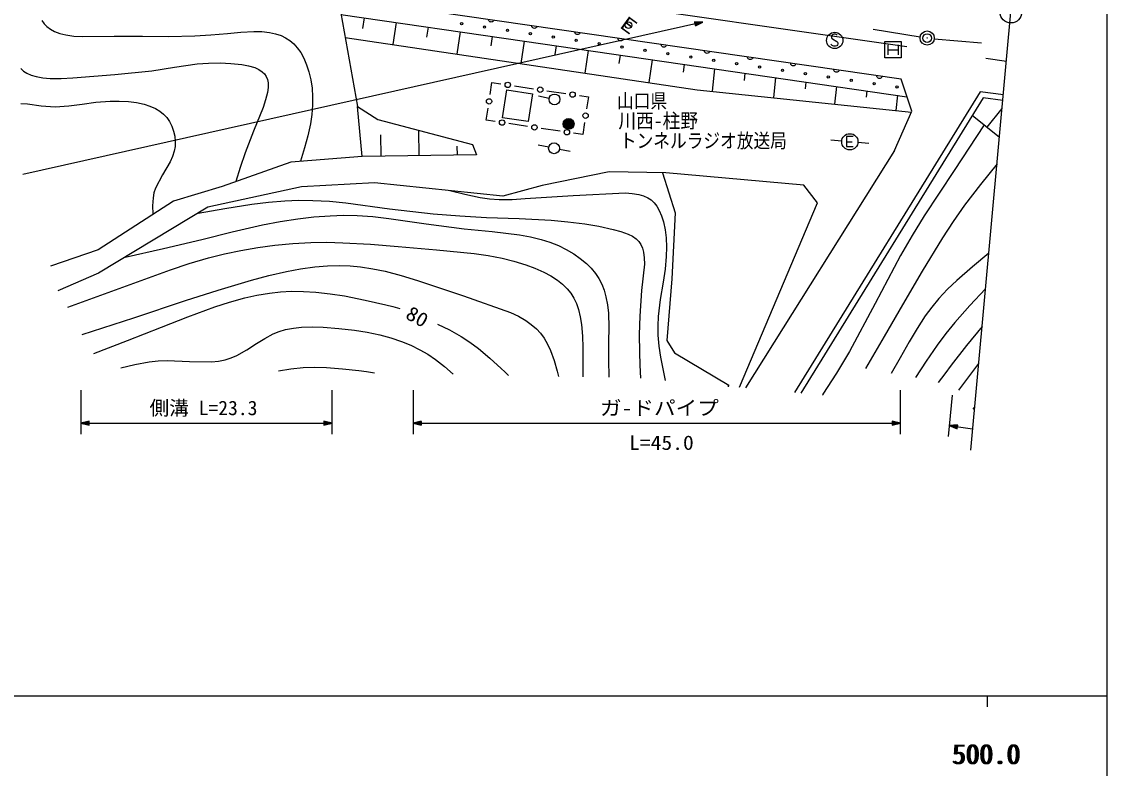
# Model space of a CAD drawing. Units: millimetres, scale not verified. Extents: x 40000 to 680000, y 20000 to 380000.
# Drawn here: x 479565 to 579000, y 198357 to 266776 of the extents above; entities that cross this region are included whole.
import ezdxf
from ezdxf.enums import TextEntityAlignment as Align

# ---------------------------------------------------------------- set-up
doc = ezdxf.new("R2010")
doc.units = ezdxf.units.MM
doc.header["$LTSCALE"] = 1000
doc.layers.add('M-BGD', color=7, linetype='Continuous', lineweight=25)
doc.layers.add('M-TTL-BAND', color=7, linetype='Continuous', lineweight=25)
doc.styles.add('ＭＳ ゴシック', font='')
doc.styles.get('ＭＳ ゴシック').set_extended_font_data('MS Gothic')

# ---------------------------------------------------------------- blocks, each defined once
blk = doc.blocks.new('BUHIN8')
at = {"color": 7, "linetype": 'Continuous', "lineweight": 25}
blk.add_lwpolyline([(103, -228), (42, -233), (-15, -226), (-84, -205), (-134, -168), (-174, -121), (-206, -51), (-214, 10), (-210, 73), (-180, 140), (-148, 187), (-103, 228)], dxfattribs=at)
blk = doc.blocks.new('BUHIN15')
at = {"color": 7, "linetype": 'Continuous', "lineweight": 25}
for points in [[(0, 0), (246, -733), (562, -531)], [(83, -130), (489, -522), (268, -663)], [(123, -193), (450, -513), (276, -624)], [(164, -258), (411, -505), (285, -586)], [(205, -321), (373, -496), (294, -547)]]:
    blk.add_lwpolyline(points, close=True, dxfattribs=at)
for points in [[(41, -65), (528, -531), (259, -702), (42, -66)], [(318, -498), (246, -386), (334, -488), (302, -508), (246, -386)]]:
    blk.add_lwpolyline(points, dxfattribs=at)
blk = doc.blocks.new('BUHIN16')
at = {"color": 7, "linetype": 'Continuous', "lineweight": 25}
for points in [[(0, 0), (-246, 733), (-562, 531)], [(-83, 130), (-489, 522), (-268, 663)], [(-123, 193), (-450, 513), (-276, 624)], [(-164, 258), (-411, 505), (-285, 586)], [(-205, 321), (-373, 496), (-294, 547)]]:
    blk.add_lwpolyline(points, close=True, dxfattribs=at)
for points in [[(-41, 65), (-528, 531), (-259, 702), (-42, 66)], [(-318, 498), (-246, 386), (-334, 488), (-302, 508), (-246, 386)]]:
    blk.add_lwpolyline(points, dxfattribs=at)
blk = doc.blocks.new('BUHIN18')
at = {"color": 7, "linetype": 'Continuous', "lineweight": 25}
blk.add_lwpolyline([(533, 64), (549, 123), (540, 185), (511, 259), (448, 357), (373, 425), (282, 465), (186, 461), (111, 418), (66, 385), (19, 319), (12, 253), (33, -219), (0, -293), (-62, -369), (-142, -411), (-216, -427), (-302, -420), (-393, -340), (-485, -194), (-516, -125), (-526, -47), (-511, 34), (-467, 125)], dxfattribs=at)
blk.add_circle((0, 0), 746, dxfattribs=at)
blk = doc.blocks.new('BUHIN19')
at = {"color": 7, "linetype": 'Continuous', "lineweight": 25}
for p, q in [((143, 647), (-647, 143)), ((-252, 395), (252, -395)), ((647, -143), (-143, -647))]:
    blk.add_line(p, q, dxfattribs=at)
blk.add_lwpolyline([(-1036, 228), (228, 1036), (1036, -228), (-228, -1036)], close=True, dxfattribs=at)
blk = doc.blocks.new('BUHIN22')
at = {"color": 7, "linetype": 'Continuous', "lineweight": 25}
blk.add_circle((0, 0), 498, dxfattribs=at)
blk = doc.blocks.new('BUHIN60')
at = {"color": 7, "linetype": 'Continuous', "lineweight": 25}
for radius in [995, 30]:
    blk.add_circle((0, 0), radius, dxfattribs=at)
blk = doc.blocks.new('BUHIN62')
at = {"color": 7, "linetype": 'Continuous', "lineweight": 25}
blk.add_circle((0, 0), 249, dxfattribs=at)
blk = doc.blocks.new('BUHIN64')
at = {"color": 7, "linetype": 'Continuous', "lineweight": 25}
blk.add_circle((0, 0), 249, dxfattribs=at)

msp = doc.modelspace()

# ---------------------------------------------------------------- linework, layer by layer
at = {"layer": 'M-BGD'}
for p, q in [((566486, 227499), (575947, 330418)), ((560627, 264485), (515454, 270957)), ((560119, 261499), (508728, 268963)), ((508634, 268399), (510315, 259008)), ((541962, 266731), (479660, 252761)), ((508806, 267436), (525620, 264994)), ((510806, 266162), (510949, 267125)), ((513582, 264673), (513882, 266699)), ((516681, 265361), (516816, 266273)), ((519446, 263803), (519749, 265847)), ((557568, 266085), (561860, 265383)), ((509184, 265325), (541437, 260543)), ((522555, 264560), (522683, 265421)), ((525310, 262934), (525616, 264995)), ((525620, 264994), (560651, 259906)), ((528429, 263760), (528549, 264569)), ((563149, 265219), (567481, 264828)), ((531175, 262064), (531483, 264143)), ((534304, 262959), (534416, 263717)), ((537039, 261195), (537350, 263291)), ((540178, 262158), (540283, 262865)), ((569761, 263131), (567874, 263409)), ((542839, 260397), (543054, 262462)), ((545776, 261395), (545845, 262057)), ((548446, 259813), (548637, 261651)), ((522467, 260097), (522635, 261201)), ((522635, 261201), (523465, 261078)), ((523602, 257980), (523987, 260522)), ((523987, 260522), (526345, 260177)), ((524712, 260893), (526433, 260637)), ((541437, 260543), (561061, 258499)), ((551365, 260633), (551429, 261246)), ((554052, 259229), (554220, 260840)), ((561095, 258577), (560119, 261499)), ((526345, 260177), (525959, 257636)), ((527876, 259752), (526896, 259952)), ((527679, 260452), (529400, 260197)), ((530647, 260012), (531477, 259888)), ((531477, 259888), (531309, 258785)), ((567353, 260361), (550361, 232799)), ((567618, 259799), (550939, 232745)), ((556953, 259872), (557012, 260435)), ((559659, 258645), (559803, 260029)), ((569480, 260066), (567353, 260361)), ((569432, 259548), (567618, 259799)), ((510315, 259008), (512188, 257808)), ((510750, 254425), (510315, 259008)), ((522111, 257748), (522278, 258851)), ((559516, 254961), (561095, 258577)), ((567986, 257107), (569365, 258814)), ((512188, 257808), (520855, 255533)), ((522941, 257624), (522111, 257748)), ((525959, 257636), (523602, 257980)), ((531120, 257539), (530952, 256435)), ((566632, 258200), (569123, 256189)), ((515984, 254499), (515952, 256820)), ((525908, 257184), (524187, 257439)), ((528876, 256743), (527155, 256999)), ((530952, 256435), (530122, 256558)), ((512494, 254450), (512467, 256424)), ((554671, 255839), (553676, 255935)), ((555125, 255768), (555620, 255768)), ((556166, 255722), (557165, 255660)), ((521219, 254572), (510750, 254425)), ((519474, 254548), (519463, 255359)), ((520855, 255533), (521219, 254572)), ((527839, 255269), (526857, 255457)), ((528823, 255088), (529807, 254913)), ((559516, 254961), (545869, 233220)), ((504220, 253912), (497935, 251683)), ((510750, 254425), (504220, 253912)), ((533360, 253029), (527226, 251755)), ((538556, 252927), (533360, 253029)), ((538248, 252933), (539429, 249272)), ((551207, 251806), (538556, 252927)), ((497935, 251683), (493464, 250328)), ((505193, 251645), (496619, 249770)), ((511874, 252022), (505193, 251645)), ((523627, 250802), (511874, 252022)), ((527226, 251755), (523627, 250802)), ((552470, 250162), (551207, 251806)), ((493464, 250328), (486569, 245874)), ((496619, 249770), (486610, 243725)), ((545324, 233271), (552470, 250162)), ((539429, 249272), (539124, 243224)), ((486569, 245874), (482204, 244373)), ((486610, 243725), (482864, 242120)), ((539124, 243224), (538663, 237564)), ((538663, 237564), (539356, 236438)), ((539356, 236438), (544329, 233474)), ((484987, 233003), (484987, 228976)), ((507988, 228976), (507988, 233003)), ((515417, 233003), (515417, 228976)), ((544255, 233371), (544329, 233474)), ((560057, 228976), (560057, 233003)), ((564785, 232566), (564433, 228763)), ((484987, 229976), (507988, 229976)), ((515417, 229976), (560057, 229976)), ((564525, 229759), (566652, 229465))]:
    msp.add_line(p, q, dxfattribs=at)
for points in [[(481406, 266890), (481614, 266594), (481872, 266331), (482202, 266089), (482575, 265891), (483068, 265707), (483609, 265572), (484347, 265461), (485142, 265405), (488028, 265453), (490634, 265439), (493013, 265428), (495416, 265478), (496881, 265558), (498427, 265704), (499644, 265825), (500839, 265884), (501567, 265866), (502273, 265790), (502810, 265676), (503325, 265505), (503740, 265308), (504131, 265054), (504481, 264751), (504803, 264389), (505117, 263940), (505394, 263436), (505657, 262823), (505868, 262175), (506041, 261439), (506157, 260682), (506215, 259901), (506212, 259126), (506145, 258267), (506017, 257415), (505775, 256307), (505473, 255206), (505290, 254598), (505099, 253981)], [(541887, 266715), (541283, 266416), (541213, 266727), (541885, 266714)], [(541385, 266602), (541515, 266631), (541390, 266584), (541381, 266620), (541515, 266631)], [(479481, 262484), (479737, 262247), (480038, 262052), (480439, 261873), (480889, 261740), (481502, 261632), (482178, 261576), (483180, 261573), (484235, 261631), (488080, 261936), (491473, 262263), (493545, 262613), (495647, 262906), (496662, 262982), (497732, 263000), (498712, 262958), (499736, 262852), (500346, 262734), (500903, 262566), (501271, 262402), (501590, 262196), (501799, 261997), (501959, 261761), (502070, 261479), (502127, 261166), (502131, 260753), (502072, 260298), (501907, 259625), (501668, 258920), (500781, 256738), (500038, 254759), (499585, 253419), (499169, 252121)], [(479482, 259269), (480101, 259236), (481354, 259074), (482617, 258971), (483870, 259073), (485116, 259234), (486362, 259394), (487652, 259497), (488499, 259508), (489361, 259459), (490082, 259366), (490781, 259215), (491315, 259044), (491822, 258818), (492209, 258585), (492563, 258301), (492857, 257983), (493111, 257616), (493318, 257207), (493476, 256758), (493578, 256289), (493622, 255801), (493606, 255347), (493529, 254897), (493374, 254410), (493160, 253934), (492460, 252741), (491821, 251533), (491679, 251098), (491593, 250637), (491552, 249911), (491571, 249168), (491573, 249137), (491574, 249107)], [(567733, 257311), (564985, 253150), (562239, 248974), (561125, 247185), (560063, 245365), (557731, 240954), (555375, 236546), (554192, 234576), (552952, 232628), (552930, 232594), (552908, 232561)], [(555710, 256255), (555125, 256255), (555125, 255340), (555710, 255340)], [(568899, 253752), (567390, 251872), (565923, 249949), (564891, 248479), (563903, 246965), (562050, 243914), (560244, 240823), (558551, 237913), (556860, 235003)], [(518765, 251306), (520148, 250959), (521548, 250670), (522418, 250549), (523295, 250487), (524488, 250494), (525686, 250562), (530078, 250840), (534865, 251079), (535489, 251039), (536078, 250944), (536504, 250820), (536903, 250642), (537208, 250444), (537485, 250191), (537742, 249865), (537964, 249484), (538180, 248977), (538348, 248421), (538497, 247698), (538586, 246964), (538623, 246116), (538600, 245270), (538488, 244085), (538316, 242906), (538060, 241327), (537865, 239756), (537820, 238906), (537836, 238053), (537929, 237048), (538083, 236030), (538288, 234970), (538515, 233908)], [(495713, 249222), (498170, 249673), (500638, 250065), (502155, 250249), (503673, 250372), (504944, 250419), (506225, 250406), (507746, 250318), (509267, 250169), (513262, 249637), (517250, 249165), (519692, 248973), (522143, 248840), (525136, 248740), (528053, 248584), (529585, 248450), (531151, 248251), (532428, 248030), (533739, 247740), (534443, 247551), (535104, 247312), (535501, 247112), (535846, 246872), (536080, 246639), (536268, 246366), (536421, 246026), (536522, 245651), (536588, 245127), (536596, 244565), (536347, 242134), (536168, 239795), (536131, 238114), (536155, 236494), (536198, 235306), (536251, 234120)], [(489048, 245196), (492560, 245981), (496068, 246827), (498828, 247523), (501613, 248163), (503224, 248471), (504847, 248720), (506329, 248889), (507825, 248999), (509053, 249041), (510283, 249022), (511729, 248917), (513181, 248751), (516602, 248243), (520102, 247785), (522643, 247550), (525172, 247254), (526164, 247071), (527140, 246830), (527938, 246575), (528731, 246258), (529444, 245908), (530137, 245501), (530729, 245088), (531286, 244625), (531735, 244178), (532132, 243698), (532440, 243235), (532698, 242737), (532918, 242168), (533083, 241575), (533219, 240831), (533299, 240055), (533340, 238762), (533321, 237447), (533301, 235797), (533329, 234186)], [(483803, 240620), (488487, 242319), (493189, 244030), (494916, 244604), (496670, 245123), (498142, 245496), (499630, 245810), (501190, 246077), (502761, 246284), (504398, 246439), (506050, 246534), (507517, 246559), (508978, 246524), (511510, 246375), (514059, 246164), (517572, 245881), (521016, 245544), (522279, 245360), (523563, 245112), (524641, 244844), (525740, 244508), (526580, 244196), (527397, 243828), (528032, 243481), (528630, 243086), (529099, 242710), (529518, 242296), (529848, 241890), (530127, 241451), (530371, 240944), (530562, 240406), (530732, 239724), (530846, 239013), (530934, 237968), (530962, 236907), (530962, 235551), (530966, 234233)], [(568145, 245551), (566654, 244326), (565210, 243063), (564369, 242253), (563568, 241397), (562928, 240627), (562329, 239812), (561574, 238651), (560861, 237443), (560037, 235983), (559195, 234529)], [(485112, 238119), (489846, 239649), (494579, 241219), (497569, 242183), (500598, 243096), (502201, 243522), (503812, 243888), (505113, 244127), (506417, 244306), (507566, 244406), (508716, 244445), (509659, 244411), (510597, 244317), (511732, 244140), (512863, 243902), (514329, 243519), (515804, 243072), (520031, 241651), (524348, 240136), (525059, 239790), (525731, 239396), (526241, 239033), (526712, 238622), (527082, 238223), (527413, 237776), (527725, 237238), (527994, 236649), (528327, 235717), (528612, 234742), (528675, 234509), (528738, 234277)], [(486157, 236378), (489263, 237548), (492358, 238779), (494776, 239728), (497245, 240632), (498610, 241073), (499995, 241458), (501115, 241711), (502249, 241905), (503260, 242018), (504273, 242071), (505377, 242064), (506493, 241997), (507809, 241851), (509128, 241644), (511014, 241267), (512903, 240828), (513550, 240670), (514206, 240509)], [(567845, 242282), (566414, 240770), (565031, 239220), (564200, 238200), (563409, 237135), (562414, 235671), (561448, 234172)], [(488638, 235068), (489931, 235362), (491237, 235596), (492063, 235685), (492902, 235715), (494943, 235625), (496948, 235598), (497580, 235664), (498205, 235790), (498746, 235964), (499271, 236196), (500178, 236711), (501082, 237294), (501823, 237757), (502596, 238169), (503156, 238391), (503742, 238559), (504460, 238696), (505195, 238775), (506179, 238806), (507176, 238777), (508604, 238673), (510037, 238509), (511219, 238317), (512380, 238067), (513379, 237795), (514351, 237468), (515202, 237121), (516032, 236717), (516761, 236298), (517467, 235823), (518291, 235168), (519084, 234468)], [(517656, 239053), (518746, 238525), (519810, 237942), (520617, 237414), (521391, 236836), (522449, 235947), (523480, 235000), (523810, 234688), (524147, 234368)], [(567528, 238840), (566095, 237094), (564711, 235312), (564116, 234512), (563519, 233700)], [(503088, 234783), (504215, 234960), (505354, 235077), (506418, 235112), (507494, 235087), (508962, 234977), (510443, 234805), (511154, 234710), (511875, 234610)], [(567218, 235461), (566301, 234235), (565380, 233010)], [(544255, 233371), (544270, 233366), (544284, 233365), (544303, 233367), (544317, 233374), (544330, 233383), (544341, 233399), (544346, 233414), (544348, 233430), (544344, 233448), (544338, 233461), (544329, 233474)], [(566853, 231497), (566774, 231384), (566695, 231271)], [(564601, 229748), (565271, 229817), (565228, 229501), (564603, 229748)], [(565110, 229678), (564978, 229696), (565113, 229697), (565108, 229659), (564978, 229696)]]:
    msp.add_lwpolyline(points, dxfattribs=at)
for points in [[(541962, 266731), (541189, 266750), (541271, 266384)], [(541812, 266698), (541304, 266449), (541247, 266706)], [(541739, 266681), (541326, 266483), (541281, 266684)], [(541664, 266665), (541347, 266517), (541314, 266663)], [(541590, 266648), (541368, 266550), (541348, 266642)], [(564525, 229759), (565242, 229470), (565294, 229842)], [(564677, 229738), (565240, 229793), (565204, 229533)], [(564752, 229728), (565208, 229769), (565180, 229564)], [(564828, 229717), (565176, 229745), (565156, 229596)], [(564902, 229707), (565144, 229721), (565132, 229628)]]:
    msp.add_lwpolyline(points, close=True, dxfattribs=at)
for centre, radius in [((519859, 266589), 99.5), ((535148, 266458), 300), ((521958, 266284), 99.5), ((524058, 265979), 99.5), ((526157, 265674), 99.5), ((562502, 265278), 647), ((562502, 265278), 396), ((528256, 265369), 99.5), ((530355, 265064), 99.5), ((532455, 264759), 99.5), ((534554, 264455), 99.5), ((562502, 265278), 19.5), ((536653, 264150), 99.5), ((538753, 263845), 99.5), ((540852, 263540), 99.5), ((542951, 263235), 99.5), ((545050, 262930), 99.5), ((547150, 262625), 99.5), ((549249, 262320), 99.5), ((551348, 262015), 99.5), ((553448, 261710), 99.5), ((555547, 261405), 99.5), ((557646, 261101), 99.5), ((559746, 260796), 99.5), ((522373, 259474), 249), ((529660, 257412), 498), ((529660, 257412), 440), ((529660, 257412), 382), ((529660, 257412), 322), ((529660, 257412), 265), ((529660, 257412), 195), ((529660, 257412), 135), ((531215, 258162), 249), ((529660, 257412), 77.5), ((529660, 257412), 15), ((555418, 255768), 746)]:
    msp.add_circle(centre, radius, dxfattribs=at)
at = {"layer": 'M-TTL-BAND'}
for p, q in [((579000, 20000), (579000, 370000)), ((40000, 205000), (579000, 205000)), ((568000, 205000), (568000, 204000))]:
    msp.add_line(p, q, dxfattribs=at)

# ---------------------------------------------------------------- block references
at = {"layer": 'M-BGD', "rotation": 57.43674}
for name, p in [('BUHIN60', (570177, 267655)), ('BUHIN8', (522564, 266954)), ('BUHIN8', (526517, 266380)), ('BUHIN8', (530470, 265805)), ('BUHIN18', (554036, 265057)), ('BUHIN19', (559379, 264202)), ('BUHIN8', (534424, 265231)), ('BUHIN8', (538377, 264657)), ('BUHIN8', (542330, 264083)), ('BUHIN8', (546283, 263509)), ('BUHIN8', (550236, 262935)), ('BUHIN8', (554189, 262361)), ('BUHIN8', (558142, 261786)), ('BUHIN62', (524088, 260985)), ('BUHIN62', (527056, 260545)), ('BUHIN22', (528366, 259652)), ('BUHIN62', (530023, 260104)), ('BUHIN64', (523564, 257532)), ('BUHIN64', (526531, 257091)), ('BUHIN64', (529499, 256651)), ('BUHIN22', (528330, 255176)), ('BUHIN15', (484987, 229976)), ('BUHIN16', (507988, 229976)), ('BUHIN15', (515417, 229976)), ('BUHIN16', (560057, 229976))]:
    msp.add_blockref(name, p, dxfattribs=at)

# ---------------------------------------------------------------- texts
at = {"layer": 'M-BGD', "style": 'ＭＳ ゴシック', "width": 1.1}
for s, rotation, p in [('Ｅ', 323.9, (533737, 266188)), ('80', 331.3, (514423, 239291))]:
    msp.add_text(s, height=1320, rotation=rotation, dxfattribs=at).set_placement(p, align=Align.BOTTOM_LEFT)
at = {"layer": 'M-BGD', "style": 'ＭＳ ゴシック'}
for s, width, p in [('山口県', 0.85, (534091, 258472)), ('川西-柱野 ', 0.9, (534222, 256643)), ('トンネルラジオ放送局', 0.85, (534352, 254815)), ('ガ-ドパイプ', 1.1, (532529, 230324)), ('L=45.0', 1.1, (535197, 227142))]:
    msp.add_text(s, height=1320, dxfattribs=dict(at, width=width)).set_placement(p, align=Align.BOTTOM_LEFT)
msp.add_text('側溝 L=23.3', height=1320, dxfattribs=at).set_placement((491272, 230324), align=Align.BOTTOM_LEFT)
at = {"layer": 'M-TTL-BAND', "style": 'ＭＳ ゴシック'}
for p in [(567844, 198195), (568000, 198195)]:
    msp.add_text('500.0', height=1833, dxfattribs=at).set_placement(p, align=Align.BOTTOM_CENTER)

doc.saveas('drawing.dxf')
